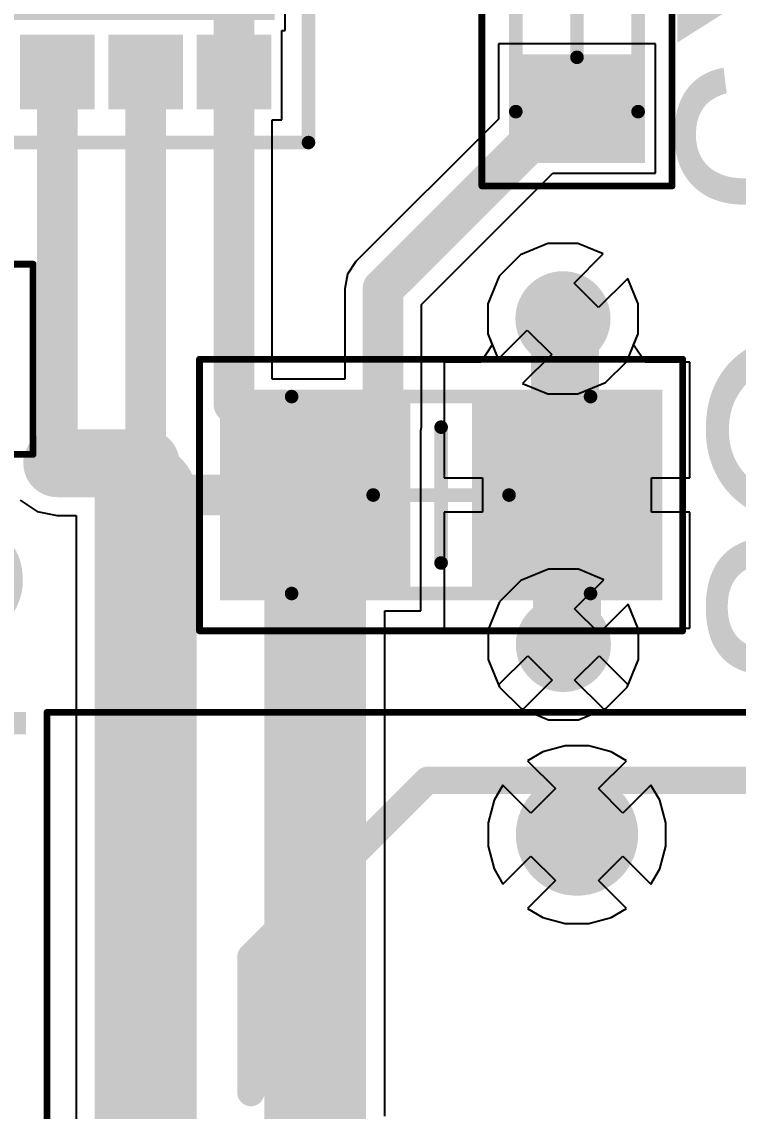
# Model space of a CAD drawing. Header units: inches. Extents: x 3 to 4.98, y 3.05 to 4.16.
# Drawn here: x 3.5793 to 3.7869, y 3.2663 to 3.5821 of the extents above; entities that cross this region are included whole.
import ezdxf

# ---------------------------------------------------------------- set-up
doc = ezdxf.new("R2010")
doc.units = ezdxf.units.IN
doc.header["$MEASUREMENT"] = 0
for name, color, linetype in [('Bottom Layer', 5, 'Continuous'), ('Bottom Solder', 6, 'Continuous'), ('Layer 1', 16, 'Continuous'), ('Layer 2', 76, 'Continuous'), ('Mechanical 13', 56, 'Continuous'), ('Mechanical 15', 56, 'Continuous'), ('Top Layer', 1, 'Continuous'), ('Top Overlay', 2, 'Continuous'), ('Top Paste', 8, 'Continuous'), ('Top Solder', 216, 'Continuous'), ('Via Holes', 16, 'Continuous')]:
    doc.layers.add(name, color=color, linetype=linetype)
doc.styles.add('Arial', font='', dxfattribs={"height": 0.2})
doc.styles.get('Arial').set_extended_font_data('Arial')

# ---------------------------------------------------------------- blocks, each defined once
blk = doc.blocks.new('RES_SM0603_YAGEORC_N_4')
at = {"layer": 'Top Layer'}
for points in [[(-0.04634, -0.01772), (-0.04634, 0.01772), (-0.01878, 0.01772), (-0.01878, -0.01772)], [(0.01878, -0.01772), (0.01878, 0.01772), (0.04634, 0.01772), (0.04634, -0.01772)]]:
    blk.add_hatch(color=1, dxfattribs=at).paths.add_polyline_path(points)
at = {"layer": 'Top Paste'}
for points in [[(-0.04634, -0.01772), (-0.04634, 0.01772), (-0.01878, 0.01772), (-0.01878, -0.01772)], [(0.01878, -0.01772), (0.01878, 0.01772), (0.04634, 0.01772), (0.04634, -0.01772)]]:
    blk.add_hatch(color=8, dxfattribs=at).paths.add_polyline_path(points)
at = {"layer": 'Top Solder'}
for points in [[(-0.04831, -0.01969), (-0.04831, 0.01969), (-0.01681, 0.01969), (-0.01681, -0.01969)], [(0.01681, -0.01969), (0.01681, 0.01969), (0.04831, 0.01969), (0.04831, -0.01969)]]:
    blk.add_hatch(color=216, dxfattribs=at).paths.add_polyline_path(points)
at = {"layer": 'Mechanical 13'}
for points in [[(-0.03346, -0.01772, 0.00394, 0.00394, 0), (-0.03346, 0.01772, 0.00394, 0.00394, 0)], [(0.03346, 0.01772, 0.00394, 0.00394, 0), (-0.03346, 0.01772, 0.00394, 0.00394, 0)], [(0.03346, -0.01772, 0.00394, 0.00394, 0), (0.03346, 0.01772, 0.00394, 0.00394, 0)], [(0.03346, -0.01772, 0.00394, 0.00394, 0), (-0.03346, -0.01772, 0.00394, 0.00394, 0)]]:
    blk.add_lwpolyline(points, format="xyseb", dxfattribs=at)
for points in [[(-0.03445, 0.01772, 0.00197, 0.00197, 1), (-0.03248, 0.01772, 0.00197, 0.00197, 1)], [(-0.03445, 0.01772, 0.00197, 0.00197, 1), (-0.03248, 0.01772, 0.00197, 0.00197, 1)], [(0.03248, 0.01772, 0.00197, 0.00197, 1), (0.03445, 0.01772, 0.00197, 0.00197, 1)], [(0.03248, 0.01772, 0.00197, 0.00197, 1), (0.03445, 0.01772, 0.00197, 0.00197, 1)], [(-0.03445, -0.01772, 0.00197, 0.00197, 1), (-0.03248, -0.01772, 0.00197, 0.00197, 1)], [(-0.03445, -0.01772, 0.00197, 0.00197, 1), (-0.03248, -0.01772, 0.00197, 0.00197, 1)], [(0.03248, -0.01772, 0.00197, 0.00197, 1), (0.03445, -0.01772, 0.00197, 0.00197, 1)], [(0.03248, -0.01772, 0.00197, 0.00197, 1), (0.03445, -0.01772, 0.00197, 0.00197, 1)]]:
    blk.add_lwpolyline(points, format="xyseb", close=True, dxfattribs=at)
at = {"layer": 'Mechanical 15'}
for points in [[(-0.055, -0.02756, 0.00197, 0.00197, 0), (-0.055, 0.02756, 0.00197, 0.00197, 0)], [(0.055, 0.02756, 0.00197, 0.00197, 0), (-0.055, 0.02756, 0.00197, 0.00197, 0)], [(0.055, -0.02756, 0.00197, 0.00197, 0), (0.055, 0.02756, 0.00197, 0.00197, 0)], [(0, -0.01772, 0.00394, 0.00394, 0), (0, 0.01772, 0.00394, 0.00394, 0)], [(0.01772, 0, 0.00394, 0.00394, 0), (-0.01772, 0, 0.00394, 0.00394, 0)], [(0.055, -0.02756, 0.00197, 0.00197, 0), (-0.055, -0.02756, 0.00197, 0.00197, 0)]]:
    blk.add_lwpolyline(points, format="xyseb", dxfattribs=at)
for points in [[(-0.05549, 0.02756, 0.000984, 0.000984, 1), (-0.05451, 0.02756, 0.000984, 0.000984, 1)], [(-0.05549, 0.02756, 0.000984, 0.000984, 1), (-0.05451, 0.02756, 0.000984, 0.000984, 1)], [(0.05451, 0.02756, 0.000984, 0.000984, 1), (0.05549, 0.02756, 0.000984, 0.000984, 1)], [(0.05451, 0.02756, 0.000984, 0.000984, 1), (0.05549, 0.02756, 0.000984, 0.000984, 1)], [(-0.00098, 0.01772, 0.00197, 0.00197, 1), (0.00098, 0.01772, 0.00197, 0.00197, 1)], [(-0.0187, 0, 0.00197, 0.00197, 1), (-0.01673, 0, 0.00197, 0.00197, 1)], [(0.01673, 0, 0.00197, 0.00197, 1), (0.0187, 0, 0.00197, 0.00197, 1)], [(-0.00098, -0.01772, 0.00197, 0.00197, 1), (0.00098, -0.01772, 0.00197, 0.00197, 1)], [(-0.05549, -0.02756, 0.000984, 0.000984, 1), (-0.05451, -0.02756, 0.000984, 0.000984, 1)], [(-0.05549, -0.02756, 0.000984, 0.000984, 1), (-0.05451, -0.02756, 0.000984, 0.000984, 1)], [(0.05451, -0.02756, 0.000984, 0.000984, 1), (0.05549, -0.02756, 0.000984, 0.000984, 1)], [(0.05451, -0.02756, 0.000984, 0.000984, 1), (0.05549, -0.02756, 0.000984, 0.000984, 1)]]:
    blk.add_lwpolyline(points, format="xyseb", close=True, dxfattribs=at)
blk = doc.blocks.new('RES_SM0603_YAGEORC_N_7')
at = {"layer": 'Top Layer'}
for points in [[(-0.04634, -0.01772), (-0.04634, 0.01772), (-0.01878, 0.01772), (-0.01878, -0.01772)], [(0.01878, -0.01772), (0.01878, 0.01772), (0.04634, 0.01772), (0.04634, -0.01772)]]:
    blk.add_hatch(color=1, dxfattribs=at).paths.add_polyline_path(points)
at = {"layer": 'Top Paste'}
for points in [[(-0.04634, -0.01772), (-0.04634, 0.01772), (-0.01878, 0.01772), (-0.01878, -0.01772)], [(0.01878, -0.01772), (0.01878, 0.01772), (0.04634, 0.01772), (0.04634, -0.01772)]]:
    blk.add_hatch(color=8, dxfattribs=at).paths.add_polyline_path(points)
at = {"layer": 'Top Solder'}
for points in [[(-0.04831, -0.01969), (-0.04831, 0.01969), (-0.01681, 0.01969), (-0.01681, -0.01969)], [(0.01681, -0.01969), (0.01681, 0.01969), (0.04831, 0.01969), (0.04831, -0.01969)]]:
    blk.add_hatch(color=216, dxfattribs=at).paths.add_polyline_path(points)
at = {"layer": 'Mechanical 13'}
for points in [[(-0.03346, -0.01772, 0.00394, 0.00394, 0), (-0.03346, 0.01772, 0.00394, 0.00394, 0)], [(-0.03346, 0.01772, 0.00394, 0.00394, 0), (0.03346, 0.01772, 0.00394, 0.00394, 0)], [(0.03346, -0.01772, 0.00394, 0.00394, 0), (0.03346, 0.01772, 0.00394, 0.00394, 0)], [(-0.03346, -0.01772, 0.00394, 0.00394, 0), (0.03346, -0.01772, 0.00394, 0.00394, 0)]]:
    blk.add_lwpolyline(points, format="xyseb", dxfattribs=at)
for points in [[(-0.03445, 0.01772, 0.00197, 0.00197, 1), (-0.03248, 0.01772, 0.00197, 0.00197, 1)], [(-0.03445, 0.01772, 0.00197, 0.00197, 1), (-0.03248, 0.01772, 0.00197, 0.00197, 1)], [(0.03248, 0.01772, 0.00197, 0.00197, 1), (0.03445, 0.01772, 0.00197, 0.00197, 1)], [(0.03248, 0.01772, 0.00197, 0.00197, 1), (0.03445, 0.01772, 0.00197, 0.00197, 1)], [(-0.03445, -0.01772, 0.00197, 0.00197, 1), (-0.03248, -0.01772, 0.00197, 0.00197, 1)], [(-0.03445, -0.01772, 0.00197, 0.00197, 1), (-0.03248, -0.01772, 0.00197, 0.00197, 1)], [(0.03248, -0.01772, 0.00197, 0.00197, 1), (0.03445, -0.01772, 0.00197, 0.00197, 1)], [(0.03248, -0.01772, 0.00197, 0.00197, 1), (0.03445, -0.01772, 0.00197, 0.00197, 1)]]:
    blk.add_lwpolyline(points, format="xyseb", close=True, dxfattribs=at)
at = {"layer": 'Mechanical 15'}
for points in [[(-0.055, -0.02756, 0.00197, 0.00197, 0), (-0.055, 0.02756, 0.00197, 0.00197, 0)], [(-0.055, 0.02756, 0.00197, 0.00197, 0), (0.055, 0.02756, 0.00197, 0.00197, 0)], [(0.055, -0.02756, 0.00197, 0.00197, 0), (0.055, 0.02756, 0.00197, 0.00197, 0)], [(0, -0.01772, 0.00394, 0.00394, 0), (0, 0.01772, 0.00394, 0.00394, 0)], [(-0.01772, 0, 0.00394, 0.00394, 0), (0.01772, 0, 0.00394, 0.00394, 0)], [(-0.055, -0.02756, 0.00197, 0.00197, 0), (0.055, -0.02756, 0.00197, 0.00197, 0)]]:
    blk.add_lwpolyline(points, format="xyseb", dxfattribs=at)
for points in [[(-0.05549, 0.02756, 0.000984, 0.000984, 1), (-0.05451, 0.02756, 0.000984, 0.000984, 1)], [(-0.05549, 0.02756, 0.000984, 0.000984, 1), (-0.05451, 0.02756, 0.000984, 0.000984, 1)], [(0.05451, 0.02756, 0.000984, 0.000984, 1), (0.05549, 0.02756, 0.000984, 0.000984, 1)], [(0.05451, 0.02756, 0.000984, 0.000984, 1), (0.05549, 0.02756, 0.000984, 0.000984, 1)], [(-0.00098, 0.01772, 0.00197, 0.00197, 1), (0.00098, 0.01772, 0.00197, 0.00197, 1)], [(-0.0187, 0, 0.00197, 0.00197, 1), (-0.01673, 0, 0.00197, 0.00197, 1)], [(0.01673, 0, 0.00197, 0.00197, 1), (0.0187, 0, 0.00197, 0.00197, 1)], [(-0.00098, -0.01772, 0.00197, 0.00197, 1), (0.00098, -0.01772, 0.00197, 0.00197, 1)], [(-0.05549, -0.02756, 0.000984, 0.000984, 1), (-0.05451, -0.02756, 0.000984, 0.000984, 1)], [(-0.05549, -0.02756, 0.000984, 0.000984, 1), (-0.05451, -0.02756, 0.000984, 0.000984, 1)], [(0.05451, -0.02756, 0.000984, 0.000984, 1), (0.05549, -0.02756, 0.000984, 0.000984, 1)], [(0.05451, -0.02756, 0.000984, 0.000984, 1), (0.05549, -0.02756, 0.000984, 0.000984, 1)]]:
    blk.add_lwpolyline(points, format="xyseb", close=True, dxfattribs=at)
blk = doc.blocks.new('SIZ342ADT_T1_GE3_9')
at = {"layer": 'Top Layer'}
for points in [[(-0.04724, 0.06343), (-0.02953, 0.06343), (-0.02953, 0.04571), (-0.04724, 0.04571)], [(-0.02165, 0.06343), (-0.00394, 0.06343), (-0.00394, 0.04571), (-0.02165, 0.04571)], [(0.00394, 0.06343), (0.02165, 0.06343), (0.02165, 0.04571), (0.00394, 0.04571)], [(0.02953, 0.06343), (0.04724, 0.06343), (0.04724, 0.04571), (0.02953, 0.04571)], [(-0.04823, 0.03748), (0.04823, 0.03748), (0.04823, -0.00331), (-0.04823, -0.00331)], [(-0.04823, -0.01535), (0.04823, -0.01535), (0.04823, -0.03748), (-0.04823, -0.03748)], [(-0.04724, -0.04571), (-0.02953, -0.04571), (-0.02953, -0.06343), (-0.04724, -0.06343)], [(-0.02165, -0.04571), (-0.00394, -0.04571), (-0.00394, -0.06343), (-0.02165, -0.06343)], [(0.00394, -0.04571), (0.02165, -0.04571), (0.02165, -0.06343), (0.00394, -0.06343)], [(0.02953, -0.04571), (0.04724, -0.04571), (0.04724, -0.06343), (0.02953, -0.06343)]]:
    blk.add_hatch(color=1, dxfattribs=at).paths.add_polyline_path(points)
at = {"layer": 'Top Paste'}
for points in [[(-0.04724, 0.06343), (-0.02953, 0.06343), (-0.02953, 0.04571), (-0.04724, 0.04571)], [(-0.02165, 0.06343), (-0.00394, 0.06343), (-0.00394, 0.04571), (-0.02165, 0.04571)], [(0.00394, 0.06343), (0.02165, 0.06343), (0.02165, 0.04571), (0.00394, 0.04571)], [(0.02953, 0.06343), (0.04724, 0.06343), (0.04724, 0.04571), (0.02953, 0.04571)], [(-0.04823, 0.03748), (0.04823, 0.03748), (0.04823, -0.00331), (-0.04823, -0.00331)], [(-0.04823, -0.01535), (0.04823, -0.01535), (0.04823, -0.03748), (-0.04823, -0.03748)], [(-0.04724, -0.04571), (-0.02953, -0.04571), (-0.02953, -0.06343), (-0.04724, -0.06343)], [(-0.02165, -0.04571), (-0.00394, -0.04571), (-0.00394, -0.06343), (-0.02165, -0.06343)], [(0.00394, -0.04571), (0.02165, -0.04571), (0.02165, -0.06343), (0.00394, -0.06343)], [(0.02953, -0.04571), (0.04724, -0.04571), (0.04724, -0.06343), (0.02953, -0.06343)]]:
    blk.add_hatch(color=8, dxfattribs=at).paths.add_polyline_path(points)
at = {"layer": 'Top Solder'}
for points in [[(-0.04921, 0.06539), (-0.02756, 0.06539), (-0.02756, 0.04374), (-0.04921, 0.04374)], [(-0.02362, 0.06539), (-0.00197, 0.06539), (-0.00197, 0.04374), (-0.02362, 0.04374)], [(0.00197, 0.06539), (0.02362, 0.06539), (0.02362, 0.04374), (0.00197, 0.04374)], [(0.02756, 0.06539), (0.04921, 0.06539), (0.04921, 0.04374), (0.02756, 0.04374)], [(-0.0502, 0.03945), (0.0502, 0.03945), (0.0502, -0.00528), (-0.0502, -0.00528)], [(-0.0502, -0.01339), (0.0502, -0.01339), (0.0502, -0.03945), (-0.0502, -0.03945)], [(-0.04921, -0.04374), (-0.02756, -0.04374), (-0.02756, -0.06539), (-0.04921, -0.06539)], [(-0.02362, -0.04374), (-0.00197, -0.04374), (-0.00197, -0.06539), (-0.02362, -0.06539)], [(0.00197, -0.04374), (0.02362, -0.04374), (0.02362, -0.06539), (0.00197, -0.06539)], [(0.02756, -0.04374), (0.04921, -0.04374), (0.04921, -0.06539), (0.02756, -0.06539)]]:
    blk.add_hatch(color=216, dxfattribs=at).paths.add_polyline_path(points)
at = {"layer": 'Mechanical 15'}
for points in [[(-0.06, 0.075, 0.00394, 0.00394, 0), (0.06, 0.075, 0.00394, 0.00394, 0)], [(-0.06, -0.075, 0.00394, 0.00394, 0), (-0.06, 0.075, 0.00394, 0.00394, 0)], [(0.06, -0.075, 0.00394, 0.00394, 0), (0.06, 0.075, 0.00394, 0.00394, 0)], [(-0.06, -0.075, 0.00394, 0.00394, 0), (0.06, -0.075, 0.00394, 0.00394, 0)]]:
    blk.add_lwpolyline(points, format="xyseb", dxfattribs=at)
for points in [[(-0.06098, 0.075, 0.00197, 0.00197, 1), (-0.05902, 0.075, 0.00197, 0.00197, 1)], [(-0.06098, 0.075, 0.00197, 0.00197, 1), (-0.05902, 0.075, 0.00197, 0.00197, 1)], [(0.05902, 0.075, 0.00197, 0.00197, 1), (0.06098, 0.075, 0.00197, 0.00197, 1)], [(0.05902, 0.075, 0.00197, 0.00197, 1), (0.06098, 0.075, 0.00197, 0.00197, 1)], [(-0.06098, -0.075, 0.00197, 0.00197, 1), (-0.05902, -0.075, 0.00197, 0.00197, 1)], [(-0.06098, -0.075, 0.00197, 0.00197, 1), (-0.05902, -0.075, 0.00197, 0.00197, 1)], [(0.05902, -0.075, 0.00197, 0.00197, 1), (0.06098, -0.075, 0.00197, 0.00197, 1)], [(0.05902, -0.075, 0.00197, 0.00197, 1), (0.06098, -0.075, 0.00197, 0.00197, 1)]]:
    blk.add_lwpolyline(points, format="xyseb", close=True, dxfattribs=at)
at = {"layer": 'Top Overlay'}
for points in [[(-0.03445, -0.08071, 0.00787, 0.00787, 1), (-0.04232, -0.08071, 0.00787, 0.00787, 1)], [(-0.04429, -0.08071, 0.00394, 0.00394, 1), (-0.04035, -0.08071, 0.00394, 0.00394, 1)], [(-0.03937, -0.07874, 0.00197, 0.00197, 1), (-0.0374, -0.07874, 0.00197, 0.00197, 1)], [(-0.03642, -0.08071, 0.00394, 0.00394, 1), (-0.03248, -0.08071, 0.00394, 0.00394, 1)], [(-0.03937, -0.08268, 0.00197, 0.00197, 1), (-0.0374, -0.08268, 0.00197, 0.00197, 1)]]:
    blk.add_lwpolyline(points, format="xyseb", close=True, dxfattribs=at)
blk.add_lwpolyline([(-0.03839, -0.07874, 0.00394, 0.00394, -1), (-0.03839, -0.08268, 0.00394, 0.00394, 0)], format="xyseb", dxfattribs=at)
blk = doc.blocks.new('CAPAE7366X61N_14')
at = {"layer": 'Mechanical 15'}
for points in [[(-0.19291, 0.15354, 0.00197, 0.00197, 0), (0.19291, 0.15354, 0.00197, 0.00197, 0)], [(-0.19291, -0.15354, 0.00197, 0.00197, 0), (-0.19291, 0.15354, 0.00197, 0.00197, 0)]]:
    blk.add_lwpolyline(points, format="xyseb", dxfattribs=at)
blk.add_lwpolyline([(-0.19341, 0.15354, 0.000984, 0.000984, 1), (-0.19242, 0.15354, 0.000984, 0.000984, 1)], format="xyseb", close=True, dxfattribs=at)
blk.add_lwpolyline([(-0.19341, 0.15354, 0.000984, 0.000984, 1), (-0.19242, 0.15354, 0.000984, 0.000984, 1)], format="xyseb", close=True, dxfattribs=at)
at = {"layer": 'Top Overlay'}
for points in [[(-0.13386, 0.08268, 0.00787, 0.00787, 0), (-0.08268, 0.13386, 0.00787, 0.00787, 0)], [(-0.08268, 0.13386, 0.00787, 0.00787, 0), (0.13386, 0.13386, 0.00787, 0.00787, 0)], [(-0.13386, 0.04331, 0.00787, 0.00787, 0), (-0.13386, 0.08268, 0.00787, 0.00787, 0)]]:
    blk.add_lwpolyline(points, format="xyseb", dxfattribs=at)
for points in [[(-0.08465, 0.13386, 0.00394, 0.00394, 1), (-0.08071, 0.13386, 0.00394, 0.00394, 1)], [(-0.08465, 0.13386, 0.00394, 0.00394, 1), (-0.08071, 0.13386, 0.00394, 0.00394, 1)], [(-0.13583, 0.08268, 0.00394, 0.00394, 1), (-0.13189, 0.08268, 0.00394, 0.00394, 1)], [(-0.13583, 0.08268, 0.00394, 0.00394, 1), (-0.13189, 0.08268, 0.00394, 0.00394, 1)], [(-0.13583, 0.04331, 0.00394, 0.00394, 1), (-0.13189, 0.04331, 0.00394, 0.00394, 1)]]:
    blk.add_lwpolyline(points, format="xyseb", close=True, dxfattribs=at)
blk = doc.blocks.new('CAP_SM0805_YAGEOCC2_N_16')
at = {"layer": 'Top Layer'}
for points in [[(-0.06209, -0.02854), (-0.06209, 0.02854), (-0.01091, 0.02854), (-0.01091, -0.02854)], [(0.01091, -0.02854), (0.01091, 0.02854), (0.06209, 0.02854), (0.06209, -0.02854)]]:
    blk.add_hatch(color=1, dxfattribs=at).paths.add_polyline_path(points)
at = {"layer": 'Top Paste'}
for points in [[(-0.06209, -0.02854), (-0.06209, 0.02854), (-0.01091, 0.02854), (-0.01091, -0.02854)], [(0.01091, -0.02854), (0.01091, 0.02854), (0.06209, 0.02854), (0.06209, -0.02854)]]:
    blk.add_hatch(color=8, dxfattribs=at).paths.add_polyline_path(points)
at = {"layer": 'Top Solder'}
for points in [[(-0.06406, -0.03051), (-0.06406, 0.03051), (-0.00894, 0.03051), (-0.00894, -0.03051)], [(0.00894, -0.03051), (0.00894, 0.03051), (0.06406, 0.03051), (0.06406, -0.03051)]]:
    blk.add_hatch(color=216, dxfattribs=at).paths.add_polyline_path(points)
at = {"layer": 'Mechanical 13'}
for points in [[(-0.04331, 0.02854, 0.00394, 0.00394, 0), (0.04331, 0.02854, 0.00394, 0.00394, 0)], [(-0.04331, -0.02854, 0.00394, 0.00394, 0), (-0.04331, 0.02854, 0.00394, 0.00394, 0)], [(0.04331, -0.02854, 0.00394, 0.00394, 0), (0.04331, 0.02854, 0.00394, 0.00394, 0)], [(-0.04331, -0.02854, 0.00394, 0.00394, 0), (0.04331, -0.02854, 0.00394, 0.00394, 0)]]:
    blk.add_lwpolyline(points, format="xyseb", dxfattribs=at)
for points in [[(-0.04429, 0.02854, 0.00197, 0.00197, 1), (-0.04232, 0.02854, 0.00197, 0.00197, 1)], [(-0.04429, 0.02854, 0.00197, 0.00197, 1), (-0.04232, 0.02854, 0.00197, 0.00197, 1)], [(0.04232, 0.02854, 0.00197, 0.00197, 1), (0.04429, 0.02854, 0.00197, 0.00197, 1)], [(0.04232, 0.02854, 0.00197, 0.00197, 1), (0.04429, 0.02854, 0.00197, 0.00197, 1)], [(-0.04429, -0.02854, 0.00197, 0.00197, 1), (-0.04232, -0.02854, 0.00197, 0.00197, 1)], [(-0.04429, -0.02854, 0.00197, 0.00197, 1), (-0.04232, -0.02854, 0.00197, 0.00197, 1)], [(0.04232, -0.02854, 0.00197, 0.00197, 1), (0.04429, -0.02854, 0.00197, 0.00197, 1)], [(0.04232, -0.02854, 0.00197, 0.00197, 1), (0.04429, -0.02854, 0.00197, 0.00197, 1)]]:
    blk.add_lwpolyline(points, format="xyseb", close=True, dxfattribs=at)
at = {"layer": 'Mechanical 15'}
for points in [[(-0.07, 0.03937, 0.00197, 0.00197, 0), (0.07, 0.03937, 0.00197, 0.00197, 0)], [(-0.07, -0.03937, 0.00197, 0.00197, 0), (-0.07, 0.03937, 0.00197, 0.00197, 0)], [(0.07, -0.03937, 0.00197, 0.00197, 0), (0.07, 0.03937, 0.00197, 0.00197, 0)], [(0, -0.01969, 0.00394, 0.00394, 0), (0, 0.01969, 0.00394, 0.00394, 0)], [(-0.01969, 0, 0.00394, 0.00394, 0), (0.01969, 0, 0.00394, 0.00394, 0)], [(-0.07, -0.03937, 0.00197, 0.00197, 0), (0.07, -0.03937, 0.00197, 0.00197, 0)]]:
    blk.add_lwpolyline(points, format="xyseb", dxfattribs=at)
for points in [[(-0.07049, 0.03937, 0.000984, 0.000984, 1), (-0.06951, 0.03937, 0.000984, 0.000984, 1)], [(-0.07049, 0.03937, 0.000984, 0.000984, 1), (-0.06951, 0.03937, 0.000984, 0.000984, 1)], [(0.06951, 0.03937, 0.000984, 0.000984, 1), (0.07049, 0.03937, 0.000984, 0.000984, 1)], [(0.06951, 0.03937, 0.000984, 0.000984, 1), (0.07049, 0.03937, 0.000984, 0.000984, 1)], [(-0.00098, 0.01969, 0.00197, 0.00197, 1), (0.00098, 0.01969, 0.00197, 0.00197, 1)], [(-0.02067, 0, 0.00197, 0.00197, 1), (-0.0187, 0, 0.00197, 0.00197, 1)], [(0.0187, 0, 0.00197, 0.00197, 1), (0.02067, 0, 0.00197, 0.00197, 1)], [(-0.00098, -0.01969, 0.00197, 0.00197, 1), (0.00098, -0.01969, 0.00197, 0.00197, 1)], [(-0.07049, -0.03937, 0.000984, 0.000984, 1), (-0.06951, -0.03937, 0.000984, 0.000984, 1)], [(-0.07049, -0.03937, 0.000984, 0.000984, 1), (-0.06951, -0.03937, 0.000984, 0.000984, 1)], [(0.06951, -0.03937, 0.000984, 0.000984, 1), (0.07049, -0.03937, 0.000984, 0.000984, 1)], [(0.06951, -0.03937, 0.000984, 0.000984, 1), (0.07049, -0.03937, 0.000984, 0.000984, 1)]]:
    blk.add_lwpolyline(points, format="xyseb", close=True, dxfattribs=at)

msp = doc.modelspace()

# ---------------------------------------------------------------- hatches: boundary and pattern name
at = {"layer": 'Bottom Layer'}
h = msp.add_hatch(color=5, dxfattribs=at)
edge = h.paths.add_edge_path()
edge.add_arc((3.7361, 3.49599), 0.01181, 0, 360)
h = msp.add_hatch(color=5, dxfattribs=at)
edge = h.paths.add_edge_path()
edge.add_arc((3.73622, 3.40157), 0.01181, 0, 360)
h = msp.add_hatch(color=5, dxfattribs=at)
edge = h.paths.add_edge_path()
edge.add_arc((3.74016, 3.34646), 0.01575, 0, 360)
at = {"layer": 'Bottom Solder'}
h = msp.add_hatch(color=6, dxfattribs=at)
edge = h.paths.add_edge_path()
edge.add_arc((3.7361, 3.49599), 0.01378, 0, 360)
h = msp.add_hatch(color=6, dxfattribs=at)
edge = h.paths.add_edge_path()
edge.add_arc((3.73622, 3.40157), 0.01378, 0, 360)
h = msp.add_hatch(color=6, dxfattribs=at)
edge = h.paths.add_edge_path()
edge.add_arc((3.74016, 3.34646), 0.01772, 0, 360)
at = {"layer": 'Layer 1'}
h = msp.add_hatch(color=16, dxfattribs=at)
edge = h.paths.add_edge_path()
edge.add_arc((3.7361, 3.49599), 0.01181, 0, 360)
h = msp.add_hatch(color=16, dxfattribs=at)
edge = h.paths.add_edge_path()
edge.add_arc((3.73622, 3.40157), 0.01181, 0, 360)
h = msp.add_hatch(color=16, dxfattribs=at)
edge = h.paths.add_edge_path()
edge.add_arc((3.74016, 3.34646), 0.01575, 0, 360)
at = {"layer": 'Layer 2'}
h = msp.add_hatch(color=76, dxfattribs=at)
edge = h.paths.add_edge_path()
edge.add_arc((3.7361, 3.49599), 0.01181, 0, 360)
h = msp.add_hatch(color=76, dxfattribs=at)
edge = h.paths.add_edge_path()
edge.add_arc((3.73622, 3.40157), 0.01181, 0, 360)
h = msp.add_hatch(color=76, dxfattribs=at)
edge = h.paths.add_edge_path()
edge.add_arc((3.74016, 3.34646), 0.01575, 0, 360)
at = {"layer": 'Top Layer'}
h = msp.add_hatch(color=1, dxfattribs=at)
edge = h.paths.add_edge_path()
edge.add_arc((3.7361, 3.49599), 0.01181, 0, 360)
h = msp.add_hatch(color=1, dxfattribs=at)
edge = h.paths.add_edge_path()
edge.add_arc((3.73622, 3.40157), 0.01181, 0, 360)
h = msp.add_hatch(color=1, dxfattribs=at)
edge = h.paths.add_edge_path()
edge.add_arc((3.74016, 3.34646), 0.01575, 0, 360)
at = {"layer": 'Top Solder'}
h = msp.add_hatch(color=216, dxfattribs=at)
edge = h.paths.add_edge_path()
edge.add_arc((3.7361, 3.49599), 0.01378, 0, 360)
h = msp.add_hatch(color=216, dxfattribs=at)
edge = h.paths.add_edge_path()
edge.add_arc((3.73622, 3.40157), 0.01378, 0, 360)
h = msp.add_hatch(color=216, dxfattribs=at)
edge = h.paths.add_edge_path()
edge.add_arc((3.74016, 3.34646), 0.01772, 0, 360)
at = {"layer": 'Via Holes'}
h = msp.add_hatch(color=7, dxfattribs=at)
edge = h.paths.add_edge_path()
edge.add_arc((3.7361, 3.49599), 0.00787, 0, 360)
h = msp.add_hatch(color=7, dxfattribs=at)
edge = h.paths.add_edge_path()
edge.add_arc((3.73622, 3.40157), 0.00787, 0, 360)
h = msp.add_hatch(color=7, dxfattribs=at)
edge = h.paths.add_edge_path()
edge.add_arc((3.74016, 3.34646), 0.00787, 0, 360)

# ---------------------------------------------------------------- linework, layer by layer
at = {"layer": 'Bottom Layer'}
for p, q in [((3.73176, 3.51781), (3.72375, 3.51449)), ((3.74044, 3.51781), (3.73176, 3.51781)), ((3.73937, 3.50634), (3.74779, 3.51476)), ((3.74779, 3.51476), (3.74044, 3.51781)), ((3.72375, 3.51449), (3.71761, 3.50835)), ((3.71761, 3.50835), (3.71429, 3.50033)), ((3.74644, 3.49927), (3.73937, 3.50634)), ((3.75487, 3.50769), (3.74644, 3.49927)), ((3.75791, 3.50033), (3.75487, 3.50769)), ((3.71429, 3.50033), (3.71429, 3.49166)), ((3.75791, 3.49166), (3.75791, 3.50033)), ((3.71734, 3.4843), (3.72576, 3.49272)), ((3.72576, 3.49272), (3.73283, 3.48565)), ((3.71429, 3.49166), (3.71734, 3.4843)), ((3.75459, 3.48364), (3.75791, 3.49166)), ((3.73283, 3.48565), (3.72441, 3.47723)), ((3.74846, 3.4775), (3.75459, 3.48364)), ((3.72441, 3.47723), (3.73176, 3.47418)), ((3.74044, 3.47418), (3.74846, 3.4775)), ((3.73176, 3.47418), (3.74044, 3.47418)), ((3.73188, 3.42339), (3.72387, 3.42007)), ((3.74056, 3.42339), (3.73188, 3.42339)), ((3.74791, 3.42034), (3.74056, 3.42339)), ((3.72387, 3.42007), (3.71773, 3.41393)), ((3.73949, 3.41192), (3.74791, 3.42034)), ((3.71773, 3.41393), (3.71441, 3.40591)), ((3.74656, 3.40485), (3.73949, 3.41192)), ((3.75499, 3.41327), (3.74656, 3.40485)), ((3.75803, 3.40591), (3.75499, 3.41327)), ((3.71441, 3.40591), (3.71441, 3.39724)), ((3.75803, 3.39724), (3.75803, 3.40591)), ((3.71746, 3.38988), (3.72588, 3.3983)), ((3.72588, 3.3983), (3.73295, 3.39123)), ((3.71441, 3.39724), (3.71746, 3.38988)), ((3.75471, 3.38922), (3.75803, 3.39724)), ((3.73295, 3.39123), (3.72453, 3.38281)), ((3.74858, 3.38308), (3.75471, 3.38922)), ((3.72453, 3.38281), (3.73188, 3.37976)), ((3.74056, 3.37976), (3.74858, 3.38308)), ((3.73188, 3.37976), (3.74056, 3.37976)), ((3.73022, 3.37045), (3.72579, 3.36789)), ((3.73677, 3.3722), (3.73022, 3.37045)), ((3.74355, 3.3722), (3.73677, 3.3722)), ((3.7501, 3.37045), (3.74355, 3.3722)), ((3.75452, 3.36789), (3.7501, 3.37045)), ((3.72579, 3.36789), (3.73389, 3.35979)), ((3.74642, 3.35979), (3.75452, 3.36789)), ((3.71872, 3.36082), (3.71616, 3.3564)), ((3.72682, 3.35272), (3.71872, 3.36082)), ((3.76159, 3.36082), (3.75349, 3.35272)), ((3.76415, 3.3564), (3.76159, 3.36082)), ((3.73389, 3.35979), (3.72682, 3.35272)), ((3.75349, 3.35272), (3.74642, 3.35979)), ((3.71616, 3.3564), (3.71441, 3.34985)), ((3.76591, 3.34985), (3.76415, 3.3564)), ((3.71441, 3.34985), (3.71441, 3.34307)), ((3.76591, 3.34307), (3.76591, 3.34985)), ((3.71441, 3.34307), (3.71616, 3.33652)), ((3.76415, 3.33652), (3.76591, 3.34307)), ((3.71872, 3.33209), (3.72682, 3.34019)), ((3.72682, 3.34019), (3.73389, 3.33312)), ((3.74642, 3.33312), (3.75349, 3.34019)), ((3.75349, 3.34019), (3.76159, 3.33209)), ((3.71616, 3.33652), (3.71872, 3.33209)), ((3.76159, 3.33209), (3.76415, 3.33652)), ((3.73389, 3.33312), (3.72579, 3.32502)), ((3.75452, 3.32502), (3.74642, 3.33312)), ((3.72579, 3.32502), (3.73022, 3.32246)), ((3.73022, 3.32246), (3.73677, 3.32071)), ((3.74355, 3.32071), (3.7501, 3.32246)), ((3.7501, 3.32246), (3.75452, 3.32502)), ((3.73677, 3.32071), (3.74355, 3.32071))]:
    msp.add_line(p, q, dxfattribs=at)
at = {"layer": 'Layer 1'}
for p, q in [((3.73176, 3.51781), (3.72375, 3.51449)), ((3.74044, 3.51781), (3.73176, 3.51781)), ((3.73937, 3.50634), (3.74779, 3.51476)), ((3.74779, 3.51476), (3.74044, 3.51781)), ((3.72375, 3.51449), (3.71761, 3.50835)), ((3.71761, 3.50835), (3.71429, 3.50033)), ((3.74644, 3.49927), (3.73937, 3.50634)), ((3.75487, 3.50769), (3.74644, 3.49927)), ((3.75791, 3.50033), (3.75487, 3.50769)), ((3.71429, 3.50033), (3.71429, 3.49166)), ((3.75791, 3.49166), (3.75791, 3.50033)), ((3.71734, 3.4843), (3.72576, 3.49272)), ((3.72576, 3.49272), (3.73283, 3.48565)), ((3.71429, 3.49166), (3.71734, 3.4843)), ((3.75459, 3.48364), (3.75791, 3.49166)), ((3.73283, 3.48565), (3.72441, 3.47723)), ((3.74846, 3.4775), (3.75459, 3.48364)), ((3.72441, 3.47723), (3.73176, 3.47418)), ((3.74044, 3.47418), (3.74846, 3.4775)), ((3.73176, 3.47418), (3.74044, 3.47418)), ((3.73188, 3.42339), (3.72387, 3.42007)), ((3.74056, 3.42339), (3.73188, 3.42339)), ((3.74791, 3.42034), (3.74056, 3.42339)), ((3.72387, 3.42007), (3.71773, 3.41393)), ((3.73949, 3.41192), (3.74791, 3.42034)), ((3.71773, 3.41393), (3.71441, 3.40591)), ((3.74656, 3.40485), (3.73949, 3.41192)), ((3.75499, 3.41327), (3.74656, 3.40485)), ((3.75803, 3.40591), (3.75499, 3.41327)), ((3.71441, 3.40591), (3.71441, 3.39724)), ((3.75803, 3.39724), (3.75803, 3.40591)), ((3.71746, 3.38988), (3.72588, 3.3983)), ((3.72588, 3.3983), (3.73295, 3.39123)), ((3.71441, 3.39724), (3.71746, 3.38988)), ((3.75471, 3.38922), (3.75803, 3.39724)), ((3.73295, 3.39123), (3.72453, 3.38281)), ((3.74858, 3.38308), (3.75471, 3.38922)), ((3.72453, 3.38281), (3.73188, 3.37976)), ((3.74056, 3.37976), (3.74858, 3.38308)), ((3.73188, 3.37976), (3.74056, 3.37976)), ((3.73022, 3.37045), (3.72579, 3.36789)), ((3.73677, 3.3722), (3.73022, 3.37045)), ((3.74355, 3.3722), (3.73677, 3.3722)), ((3.7501, 3.37045), (3.74355, 3.3722)), ((3.75452, 3.36789), (3.7501, 3.37045)), ((3.72579, 3.36789), (3.73389, 3.35979)), ((3.74642, 3.35979), (3.75452, 3.36789)), ((3.71872, 3.36082), (3.71616, 3.3564)), ((3.72682, 3.35272), (3.71872, 3.36082)), ((3.76159, 3.36082), (3.75349, 3.35272)), ((3.76415, 3.3564), (3.76159, 3.36082)), ((3.73389, 3.35979), (3.72682, 3.35272)), ((3.75349, 3.35272), (3.74642, 3.35979)), ((3.71616, 3.3564), (3.71441, 3.34985)), ((3.76591, 3.34985), (3.76415, 3.3564)), ((3.71441, 3.34985), (3.71441, 3.34307)), ((3.76591, 3.34307), (3.76591, 3.34985)), ((3.71441, 3.34307), (3.71616, 3.33652)), ((3.76415, 3.33652), (3.76591, 3.34307)), ((3.71872, 3.33209), (3.72682, 3.34019)), ((3.72682, 3.34019), (3.73389, 3.33312)), ((3.74642, 3.33312), (3.75349, 3.34019)), ((3.75349, 3.34019), (3.76159, 3.33209)), ((3.71616, 3.33652), (3.71872, 3.33209)), ((3.76159, 3.33209), (3.76415, 3.33652)), ((3.73389, 3.33312), (3.72579, 3.32502)), ((3.75452, 3.32502), (3.74642, 3.33312)), ((3.72579, 3.32502), (3.73022, 3.32246)), ((3.73022, 3.32246), (3.73677, 3.32071)), ((3.74355, 3.32071), (3.7501, 3.32246)), ((3.7501, 3.32246), (3.75452, 3.32502)), ((3.73677, 3.32071), (3.74355, 3.32071))]:
    msp.add_line(p, q, dxfattribs=at)
at = {"layer": 'Layer 2'}
for p, q in [((3.73176, 3.51781), (3.72375, 3.51449)), ((3.74044, 3.51781), (3.73176, 3.51781)), ((3.73937, 3.50634), (3.74779, 3.51476)), ((3.74779, 3.51476), (3.74044, 3.51781)), ((3.72375, 3.51449), (3.71761, 3.50835)), ((3.71761, 3.50835), (3.71429, 3.50033)), ((3.74644, 3.49927), (3.73937, 3.50634)), ((3.75487, 3.50769), (3.74644, 3.49927)), ((3.75791, 3.50033), (3.75487, 3.50769)), ((3.71429, 3.50033), (3.71429, 3.49166)), ((3.75791, 3.49166), (3.75791, 3.50033)), ((3.71734, 3.4843), (3.72576, 3.49272)), ((3.72576, 3.49272), (3.73283, 3.48565)), ((3.71429, 3.49166), (3.71734, 3.4843)), ((3.75459, 3.48364), (3.75791, 3.49166)), ((3.73283, 3.48565), (3.72441, 3.47723)), ((3.74846, 3.4775), (3.75459, 3.48364)), ((3.72441, 3.47723), (3.73176, 3.47418)), ((3.74044, 3.47418), (3.74846, 3.4775)), ((3.73176, 3.47418), (3.74044, 3.47418)), ((3.73188, 3.42339), (3.72387, 3.42007)), ((3.74056, 3.42339), (3.73188, 3.42339)), ((3.74791, 3.42034), (3.74056, 3.42339)), ((3.72387, 3.42007), (3.71773, 3.41393)), ((3.73949, 3.41192), (3.74791, 3.42034)), ((3.71773, 3.41393), (3.71441, 3.40591)), ((3.74656, 3.40485), (3.73949, 3.41192)), ((3.75499, 3.41327), (3.74656, 3.40485)), ((3.75803, 3.40591), (3.75499, 3.41327)), ((3.71441, 3.40591), (3.71441, 3.39724)), ((3.75803, 3.39724), (3.75803, 3.40591)), ((3.71746, 3.38988), (3.72588, 3.3983)), ((3.72588, 3.3983), (3.73295, 3.39123)), ((3.71441, 3.39724), (3.71746, 3.38988)), ((3.75471, 3.38922), (3.75803, 3.39724)), ((3.73295, 3.39123), (3.72453, 3.38281)), ((3.74858, 3.38308), (3.75471, 3.38922)), ((3.72453, 3.38281), (3.73188, 3.37976)), ((3.74056, 3.37976), (3.74858, 3.38308)), ((3.73188, 3.37976), (3.74056, 3.37976)), ((3.73022, 3.37045), (3.72579, 3.36789)), ((3.73677, 3.3722), (3.73022, 3.37045)), ((3.74355, 3.3722), (3.73677, 3.3722)), ((3.7501, 3.37045), (3.74355, 3.3722)), ((3.75452, 3.36789), (3.7501, 3.37045)), ((3.72579, 3.36789), (3.73389, 3.35979)), ((3.74642, 3.35979), (3.75452, 3.36789)), ((3.71872, 3.36082), (3.71616, 3.3564)), ((3.72682, 3.35272), (3.71872, 3.36082)), ((3.76159, 3.36082), (3.75349, 3.35272)), ((3.76415, 3.3564), (3.76159, 3.36082)), ((3.73389, 3.35979), (3.72682, 3.35272)), ((3.75349, 3.35272), (3.74642, 3.35979)), ((3.71616, 3.3564), (3.71441, 3.34985)), ((3.76591, 3.34985), (3.76415, 3.3564)), ((3.71441, 3.34985), (3.71441, 3.34307)), ((3.76591, 3.34307), (3.76591, 3.34985)), ((3.71441, 3.34307), (3.71616, 3.33652)), ((3.76415, 3.33652), (3.76591, 3.34307)), ((3.71872, 3.33209), (3.72682, 3.34019)), ((3.72682, 3.34019), (3.73389, 3.33312)), ((3.74642, 3.33312), (3.75349, 3.34019)), ((3.75349, 3.34019), (3.76159, 3.33209)), ((3.71616, 3.33652), (3.71872, 3.33209)), ((3.76159, 3.33209), (3.76415, 3.33652)), ((3.73389, 3.33312), (3.72579, 3.32502)), ((3.75452, 3.32502), (3.74642, 3.33312)), ((3.72579, 3.32502), (3.73022, 3.32246)), ((3.73022, 3.32246), (3.73677, 3.32071)), ((3.74355, 3.32071), (3.7501, 3.32246)), ((3.7501, 3.32246), (3.75452, 3.32502)), ((3.73677, 3.32071), (3.74355, 3.32071))]:
    msp.add_line(p, q, dxfattribs=at)
at = {"layer": 'Top Layer'}
for p, q in [((3.65559, 3.57957), (3.65559, 3.60874)), ((3.65461, 3.55362), (3.65461, 3.57957)), ((3.65461, 3.57957), (3.65559, 3.57957)), ((3.76287, 3.57571), (3.71744, 3.57571)), ((3.71744, 3.57571), (3.71744, 3.55387)), ((3.76287, 3.53815), (3.76287, 3.57571)), ((3.65187, 3.47843), (3.65187, 3.55362)), ((3.65187, 3.55362), (3.65461, 3.55362)), ((3.71744, 3.55387), (3.67611, 3.51255)), ((3.6951, 3.50008), (3.73317, 3.53815)), ((3.73317, 3.53815), (3.76287, 3.53815)), ((3.73176, 3.51781), (3.72375, 3.51449)), ((3.74044, 3.51781), (3.73176, 3.51781)), ((3.73937, 3.50634), (3.74779, 3.51476)), ((3.74779, 3.51476), (3.74044, 3.51781)), ((3.67611, 3.51255), (3.6737, 3.50894)), ((3.72375, 3.51449), (3.71761, 3.50835)), ((3.6737, 3.50894), (3.67286, 3.50468)), ((3.71761, 3.50835), (3.71429, 3.50033)), ((3.74644, 3.49927), (3.73937, 3.50634)), ((3.75487, 3.50769), (3.74644, 3.49927)), ((3.75791, 3.50033), (3.75487, 3.50769)), ((3.67286, 3.50468), (3.67286, 3.50468)), ((3.67286, 3.50468), (3.67286, 3.47843)), ((3.6951, 3.46457), (3.6951, 3.50008)), ((3.71429, 3.50033), (3.71429, 3.49166)), ((3.75791, 3.49166), (3.75791, 3.50033)), ((3.71429, 3.49166), (3.71563, 3.48843)), ((3.75657, 3.48843), (3.75791, 3.49166)), ((3.71563, 3.48843), (3.71229, 3.48343)), ((3.75991, 3.48343), (3.75657, 3.48843)), ((3.71229, 3.48343), (3.70169, 3.48343)), ((3.70169, 3.48343), (3.70169, 3.44988)), ((3.77287, 3.48343), (3.75991, 3.48343)), ((3.77287, 3.44988), (3.77287, 3.48343)), ((3.67286, 3.47843), (3.65187, 3.47843)), ((3.69488, 3.46349), (3.6951, 3.46457)), ((3.69488, 3.41134), (3.69488, 3.46349)), ((3.70169, 3.44988), (3.71277, 3.44988)), ((3.71277, 3.44988), (3.71277, 3.43988)), ((3.7618, 3.43988), (3.7618, 3.44988)), ((3.7618, 3.44988), (3.77287, 3.44988)), ((3.57887, 3.4434), (3.58378, 3.44012)), ((3.58378, 3.44012), (3.58957, 3.43897)), ((3.58957, 3.43897), (3.59501, 3.43897)), ((3.59501, 3.43897), (3.59501, 3.24634)), ((3.71277, 3.43988), (3.70169, 3.43988)), ((3.70169, 3.43988), (3.70169, 3.40634)), ((3.77287, 3.43988), (3.7618, 3.43988)), ((3.77287, 3.40634), (3.77287, 3.43988)), ((3.68444, 3.26484), (3.68444, 3.41134)), ((3.68444, 3.41134), (3.69488, 3.41134)), ((3.70169, 3.40634), (3.71413, 3.40634)), ((3.71413, 3.40634), (3.71441, 3.40591)), ((3.71441, 3.40591), (3.71441, 3.39724)), ((3.75803, 3.40591), (3.75832, 3.40634)), ((3.75803, 3.39724), (3.75803, 3.40591)), ((3.75832, 3.40634), (3.77287, 3.40634)), ((3.73949, 3.39123), (3.74656, 3.3983)), ((3.74656, 3.3983), (3.75499, 3.38988)), ((3.71441, 3.39724), (3.71773, 3.38922)), ((3.75499, 3.38988), (3.75803, 3.39724)), ((3.71773, 3.38922), (3.72387, 3.38308)), ((3.74791, 3.38281), (3.73949, 3.39123)), ((3.72387, 3.38308), (3.73188, 3.37976)), ((3.74056, 3.37976), (3.74791, 3.38281)), ((3.73188, 3.37976), (3.74056, 3.37976)), ((3.73022, 3.37045), (3.72579, 3.36789)), ((3.73677, 3.3722), (3.73022, 3.37045)), ((3.74355, 3.3722), (3.73677, 3.3722)), ((3.7501, 3.37045), (3.74355, 3.3722)), ((3.75452, 3.36789), (3.7501, 3.37045)), ((3.72579, 3.36789), (3.73389, 3.35979)), ((3.74642, 3.35979), (3.75452, 3.36789)), ((3.71872, 3.36082), (3.71616, 3.3564)), ((3.72682, 3.35272), (3.71872, 3.36082)), ((3.76159, 3.36082), (3.75349, 3.35272)), ((3.76415, 3.3564), (3.76159, 3.36082)), ((3.73389, 3.35979), (3.72682, 3.35272)), ((3.75349, 3.35272), (3.74642, 3.35979)), ((3.71616, 3.3564), (3.71441, 3.34985)), ((3.76591, 3.34985), (3.76415, 3.3564)), ((3.71441, 3.34985), (3.71441, 3.34307)), ((3.76591, 3.34307), (3.76591, 3.34985)), ((3.71441, 3.34307), (3.71616, 3.33652)), ((3.76415, 3.33652), (3.76591, 3.34307)), ((3.71872, 3.33209), (3.72682, 3.34019)), ((3.72682, 3.34019), (3.73389, 3.33312)), ((3.74642, 3.33312), (3.75349, 3.34019)), ((3.75349, 3.34019), (3.76159, 3.33209)), ((3.71616, 3.33652), (3.71872, 3.33209)), ((3.76159, 3.33209), (3.76415, 3.33652)), ((3.73389, 3.33312), (3.72579, 3.32502)), ((3.75452, 3.32502), (3.74642, 3.33312)), ((3.72579, 3.32502), (3.73022, 3.32246)), ((3.73022, 3.32246), (3.73677, 3.32071)), ((3.74355, 3.32071), (3.7501, 3.32246)), ((3.7501, 3.32246), (3.75452, 3.32502)), ((3.73677, 3.32071), (3.74355, 3.32071))]:
    msp.add_line(p, q, dxfattribs=at)
for points in [[(3.64075, 3.56748, 0.01181, 0.01181, 0), (3.64075, 3.59047, 0.01181, 0.01181, 0)], [(3.58957, 3.45411, 0.01181, 0.01181, 0), (3.58957, 3.56748, 0.01181, 0.01181, 0)], [(3.61516, 3.44488, 0.01181, 0.01181, 0), (3.61516, 3.56748, 0.01181, 0.01181, 0)], [(3.64075, 3.47138, 0.01181, 0.01181, 0), (3.64075, 3.56748, 0.01181, 0.01181, 0)], [(3.68398, 3.50468, 0.01181, 0.01181, 0), (3.73622, 3.55693, 0.01181, 0.01181, 0)], [(3.73622, 3.55693, 0.01181, 0.01181, 0), (3.74016, 3.55693, 0.01181, 0.01181, 0)], [(3.68398, 3.46457, 0.01181, 0.01181, 0), (3.68398, 3.50468, 0.01181, 0.01181, 0)], [(3.7361, 3.49599, 0.01969, 0.01969, 0), (3.73669, 3.4954, 0.01969, 0.01969, 0)], [(3.73669, 3.44547, 0.01969, 0.01969, 0), (3.73669, 3.4954, 0.01969, 0.01969, 0)], [(3.64075, 3.47138, 0.01181, 0.01181, 0), (3.66429, 3.44783, 0.01181, 0.01181, 0)], [(3.66429, 3.44488, 0.01181, 0.01181, 0), (3.68398, 3.46457, 0.01181, 0.01181, 0)], [(3.58957, 3.45411, 0.01969, 0.01969, 0), (3.61516, 3.45411, 0.01969, 0.01969, 0)], [(3.61516, 3.22835, 0.02953, 0.02953, 0), (3.61516, 3.44488, 0.02953, 0.02953, 0)], [(3.66429, 3.23925, 0.02953, 0.02953, 0), (3.66429, 3.44488, 0.02953, 0.02953, 0)], [(3.73669, 3.44547, 0.01969, 0.01969, 0), (3.73728, 3.44488, 0.01969, 0.01969, 0)], [(3.73728, 3.40157, 0.01969, 0.01969, 0), (3.73728, 3.44488, 0.01969, 0.01969, 0)], [(3.66429, 3.44488, 0.01181, 0.01181, 0), (3.66429, 3.44783, 0.01181, 0.01181, 0)], [(3.61516, 3.44488, 0.01181, 0.01181, 0), (3.66429, 3.44488, 0.01181, 0.01181, 0)], [(3.73622, 3.40157, 0.01969, 0.01969, 0), (3.73728, 3.40157, 0.01969, 0.01969, 0)]]:
    msp.add_lwpolyline(points, format="xyseb", dxfattribs=at)
for points in [[(3.58661, 3.56748, 0.00591, 0.00591, 1), (3.59252, 3.56748, 0.00591, 0.00591, 1)], [(3.6122, 3.56748, 0.00591, 0.00591, 1), (3.61811, 3.56748, 0.00591, 0.00591, 1)], [(3.6378, 3.56748, 0.00591, 0.00591, 1), (3.6437, 3.56748, 0.00591, 0.00591, 1)], [(3.6378, 3.56748, 0.00591, 0.00591, 1), (3.6437, 3.56748, 0.00591, 0.00591, 1)], [(3.73327, 3.55693, 0.00591, 0.00591, 1), (3.73917, 3.55693, 0.00591, 0.00591, 1)], [(3.73327, 3.55693, 0.00591, 0.00591, 1), (3.73917, 3.55693, 0.00591, 0.00591, 1)], [(3.7372, 3.55693, 0.00591, 0.00591, 1), (3.74311, 3.55693, 0.00591, 0.00591, 1)], [(3.68102, 3.50468, 0.00591, 0.00591, 1), (3.68693, 3.50468, 0.00591, 0.00591, 1)], [(3.68102, 3.50468, 0.00591, 0.00591, 1), (3.68693, 3.50468, 0.00591, 0.00591, 1)], [(3.73118, 3.49599, 0.00984, 0.00984, 1), (3.74102, 3.49599, 0.00984, 0.00984, 1)], [(3.73177, 3.4954, 0.00984, 0.00984, 1), (3.74161, 3.4954, 0.00984, 0.00984, 1)], [(3.73177, 3.4954, 0.00984, 0.00984, 1), (3.74161, 3.4954, 0.00984, 0.00984, 1)], [(3.6378, 3.47138, 0.00591, 0.00591, 1), (3.6437, 3.47138, 0.00591, 0.00591, 1)], [(3.6378, 3.47138, 0.00591, 0.00591, 1), (3.6437, 3.47138, 0.00591, 0.00591, 1)], [(3.68102, 3.46457, 0.00591, 0.00591, 1), (3.68693, 3.46457, 0.00591, 0.00591, 1)], [(3.68102, 3.46457, 0.00591, 0.00591, 1), (3.68693, 3.46457, 0.00591, 0.00591, 1)], [(3.58465, 3.45411, 0.00984, 0.00984, 1), (3.59449, 3.45411, 0.00984, 0.00984, 1)], [(3.61024, 3.45411, 0.00984, 0.00984, 1), (3.62008, 3.45411, 0.00984, 0.00984, 1)], [(3.58661, 3.45411, 0.00591, 0.00591, 1), (3.59252, 3.45411, 0.00591, 0.00591, 1)], [(3.60778, 3.44488, 0.01476, 0.01476, 1), (3.62254, 3.44488, 0.01476, 0.01476, 1)], [(3.65691, 3.44488, 0.01476, 0.01476, 1), (3.67167, 3.44488, 0.01476, 0.01476, 1)], [(3.73177, 3.44547, 0.00984, 0.00984, 1), (3.74161, 3.44547, 0.00984, 0.00984, 1)], [(3.73177, 3.44547, 0.00984, 0.00984, 1), (3.74161, 3.44547, 0.00984, 0.00984, 1)], [(3.73236, 3.44488, 0.00984, 0.00984, 1), (3.7422, 3.44488, 0.00984, 0.00984, 1)], [(3.73236, 3.44488, 0.00984, 0.00984, 1), (3.7422, 3.44488, 0.00984, 0.00984, 1)], [(3.66134, 3.44783, 0.00591, 0.00591, 1), (3.66724, 3.44783, 0.00591, 0.00591, 1)], [(3.66134, 3.44783, 0.00591, 0.00591, 1), (3.66724, 3.44783, 0.00591, 0.00591, 1)], [(3.6122, 3.44488, 0.00591, 0.00591, 1), (3.61811, 3.44488, 0.00591, 0.00591, 1)], [(3.6122, 3.44488, 0.00591, 0.00591, 1), (3.61811, 3.44488, 0.00591, 0.00591, 1)], [(3.66134, 3.44488, 0.00591, 0.00591, 1), (3.66724, 3.44488, 0.00591, 0.00591, 1)], [(3.66134, 3.44488, 0.00591, 0.00591, 1), (3.66724, 3.44488, 0.00591, 0.00591, 1)], [(3.66134, 3.44488, 0.00591, 0.00591, 1), (3.66724, 3.44488, 0.00591, 0.00591, 1)], [(3.7313, 3.40157, 0.00984, 0.00984, 1), (3.74114, 3.40157, 0.00984, 0.00984, 1)], [(3.73236, 3.40157, 0.00984, 0.00984, 1), (3.7422, 3.40157, 0.00984, 0.00984, 1)], [(3.73236, 3.40157, 0.00984, 0.00984, 1), (3.7422, 3.40157, 0.00984, 0.00984, 1)]]:
    msp.add_lwpolyline(points, format="xyseb", close=True, dxfattribs=at)

# ---------------------------------------------------------------- block references
for name, p in [('SIZ342ADT_T1_GE3_9', (3.60236, 3.62205)), ('RES_SM0603_YAGEORC_N_7', (3.52756, 3.48425)), ('CAP_SM0805_YAGEOCC2_N_16', (3.70079, 3.44488)), ('CAPAE7366X61N_14', (3.77953, 3.22835))]:
    msp.add_blockref(name, p)
at = {"rotation": 270}
msp.add_blockref('RES_SM0603_YAGEORC_N_4', (3.74016, 3.58949), dxfattribs=at)

# ---------------------------------------------------------------- texts
at = {"layer": 'Top Overlay', "style": 'Arial'}
for s, p in [('R5', (3.76922, 3.63266)), ('C3', (3.77835, 3.49632))]:
    msp.add_text(s, height=0.06, rotation=270, dxfattribs=at).set_placement(p)
msp.add_text('R2', height=0.06, dxfattribs=at).set_placement((3.47758, 3.37552))

doc.saveas('drawing.dxf')
